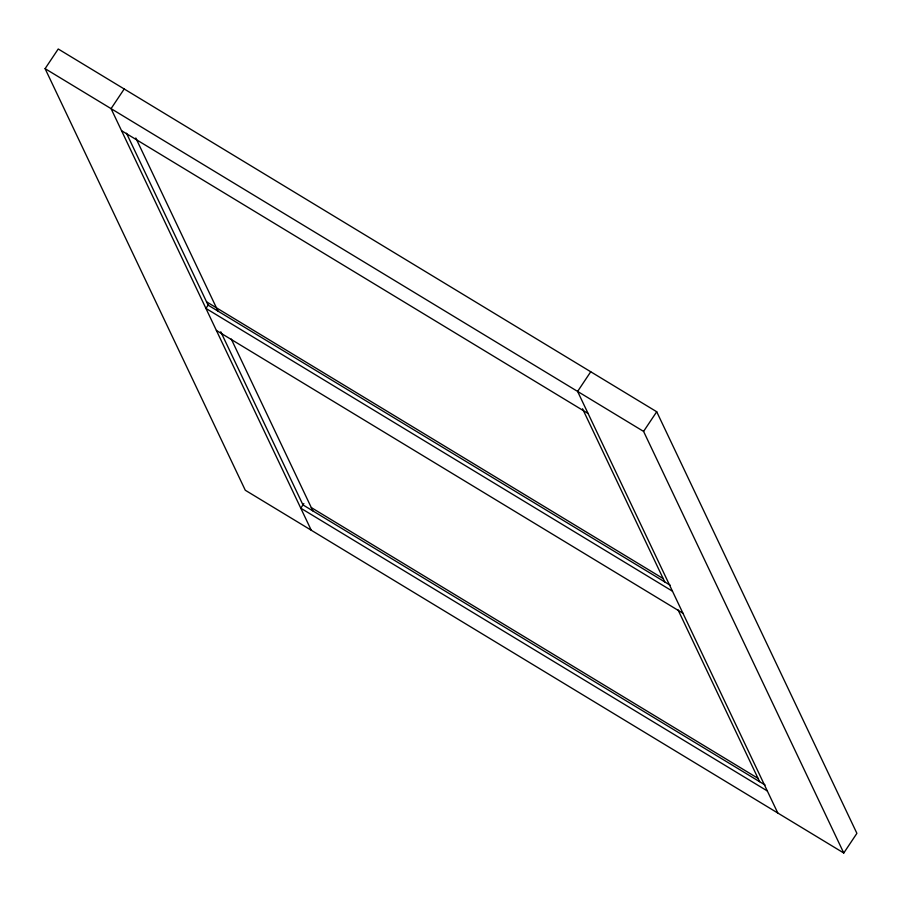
<?xml version="1.0" encoding="UTF-8"?>
<svg xmlns="http://www.w3.org/2000/svg" width="902" height="902" viewBox="0 0 902 902"><rect width="100%" height="100%" fill="white"/><g stroke="black" fill="none" stroke-linecap="round" stroke-linejoin="round"><path stroke-width="1.35" d="M45.1 68.653L58.235 48.99L656.712 411.752L856.9 833.347L843.765 853.01L245.288 490.248L45.1 68.653L643.577 431.404L843.765 853.01M124.205 88.982L111.07 108.635L311.258 530.241M208.249 304.944L205.927 308.405L672.464 591.193M303.873 503.553L300.783 508.176L767.32 790.964M590.742 371.759L577.607 391.423L777.795 813.018M643.577 431.404L656.712 411.752M121.544 130.689L588.081 413.477M206.547 301.82L663.196 578.599M670.254 585.251L208.114 305.135L126.505 133.259M216.401 330.459L682.938 613.247M311.303 507.589L758.052 778.381M765.11 785.022L302.971 504.906L220.764 331.767M582.545 408.775L664.763 581.914M678.011 609.808L759.619 781.696M135.807 137.983L218.013 311.134M231.262 339.017L312.87 510.904"/></g></svg>
